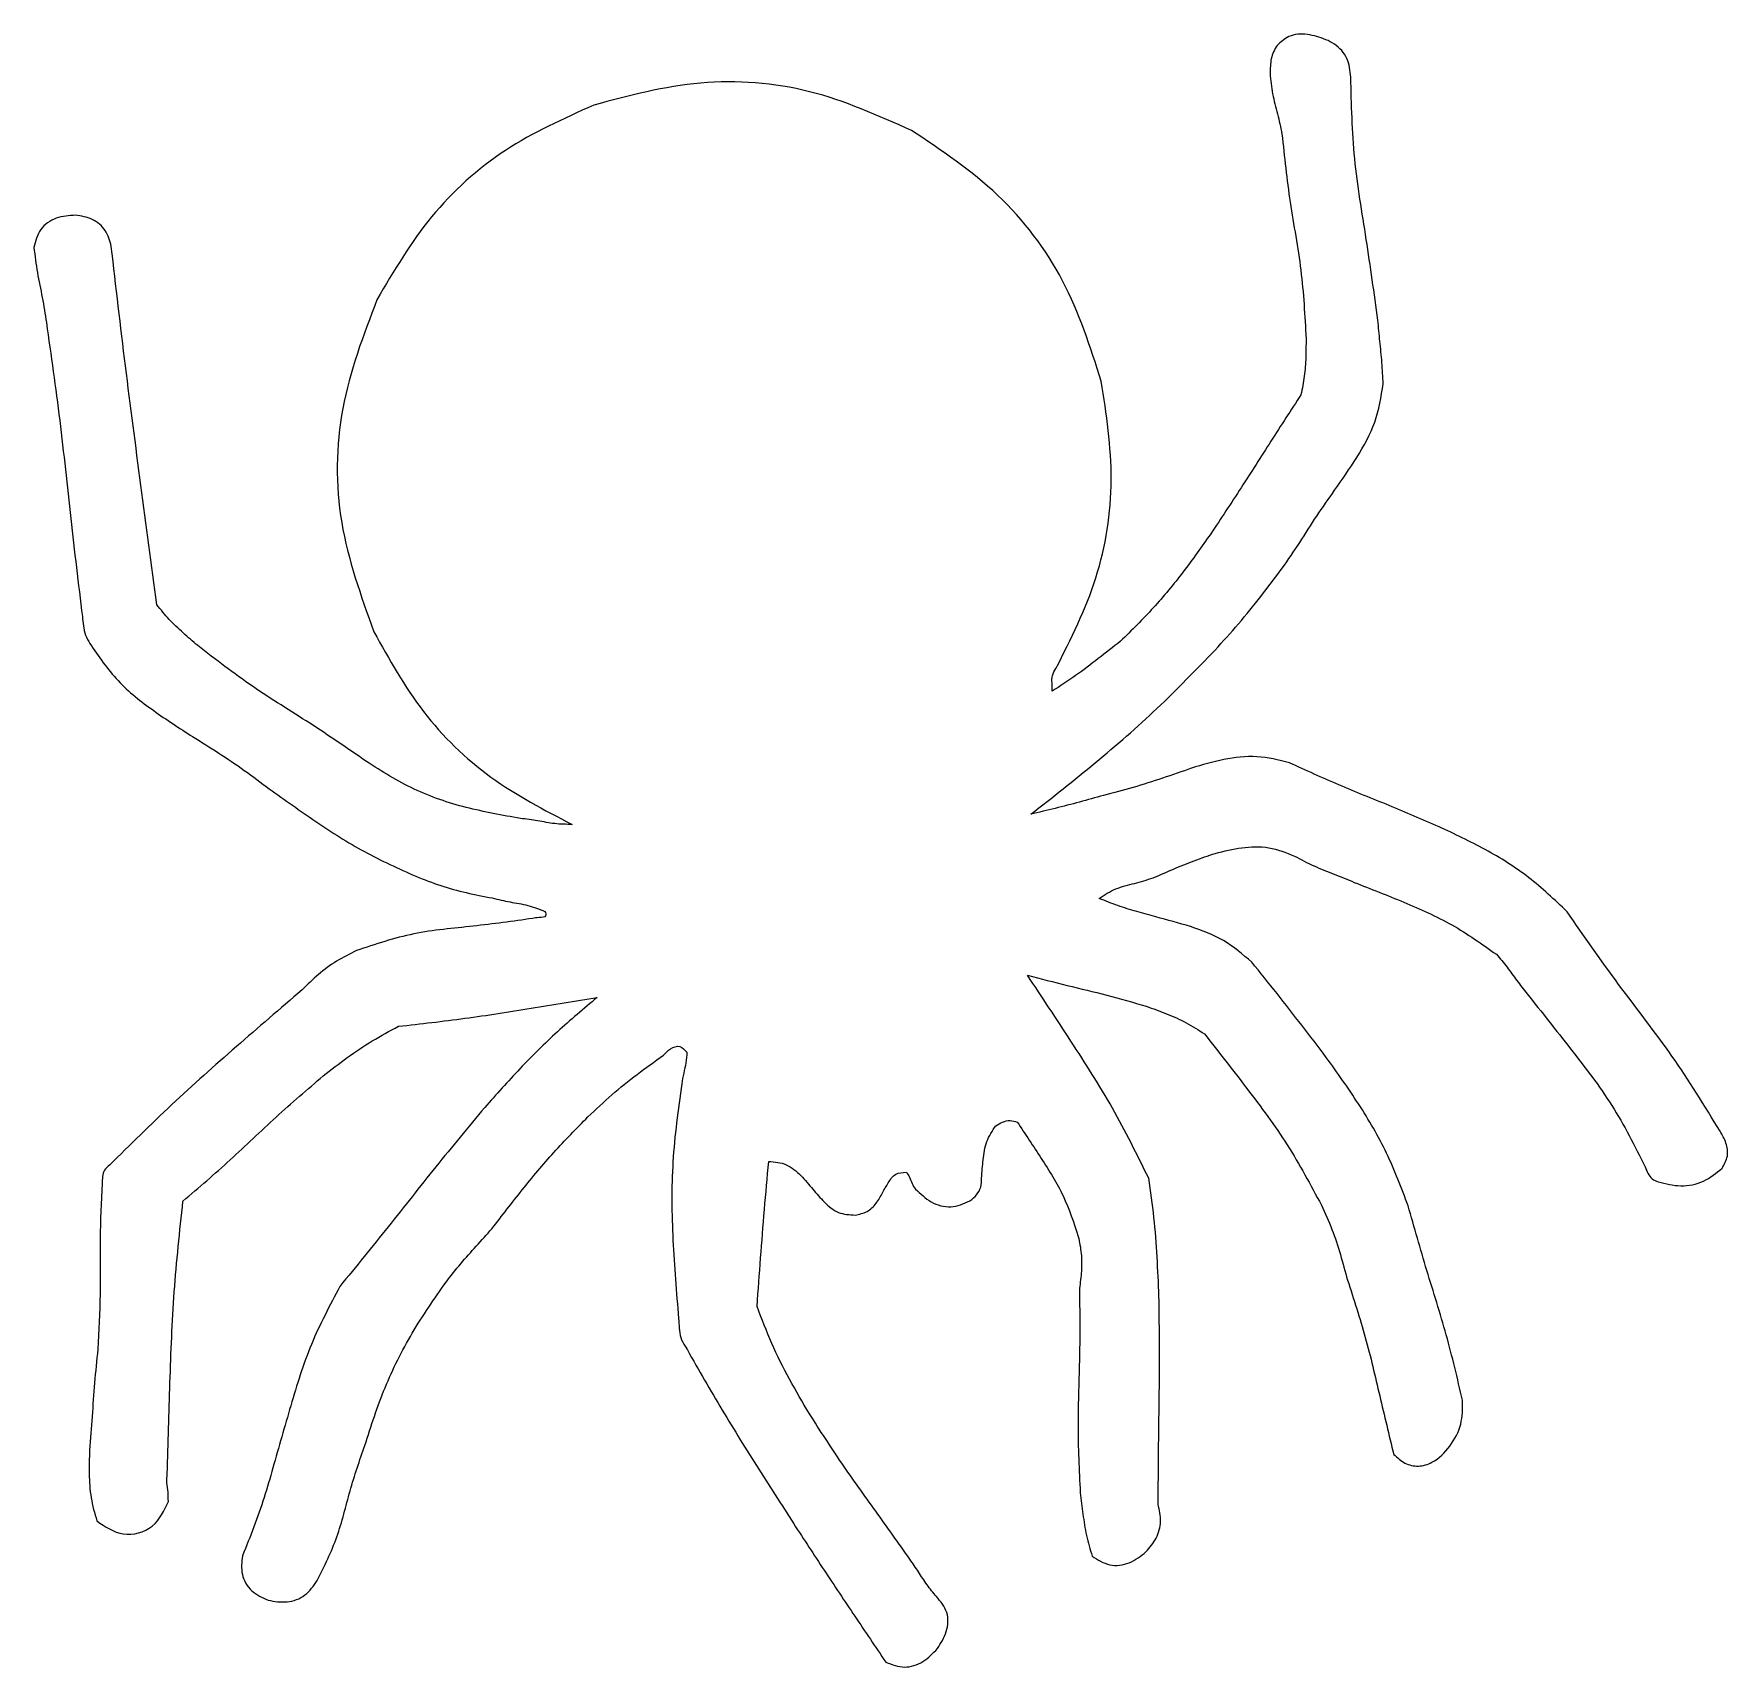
# Model space of a CAD drawing. Extents: x 0 to 222, y 286 to 325.
# Drawn here: x 0 to 40.61, y 285.93 to 325.09 of the extents above; entities outside this region: 1.
import ezdxf

# ---------------------------------------------------------------- set-up
doc = ezdxf.new("R2010")
doc.units = 0
doc.layers.get('0').update_dxf_attribs({"linetype": 'CONTINUOUS'})

msp = doc.modelspace()

# ---------------------------------------------------------------- linework, layer by layer
at = {"color": 7}
msp.add_lwpolyline([(222.3008, 325.12), (222.3008, 325.12)], dxfattribs=at)
for points, knots in [([(30.082067, 325.019849), (29.981396, 324.956773), (29.780598, 324.830959), (29.641477, 324.488977), (29.636061, 324.256139), (29.633333, 324.138863)], [0, 0, 0, 0, 0.348685, 0.695489, 1.047436, 1.047436, 1.047436, 1.047436]), ([(30.751498, 325.025548), (30.677438, 325.041125), (30.529285, 325.072288), (30.298871, 325.09197), (30.154094, 325.04381), (30.082067, 325.019849)], [0, 0, 0, 0, 0.227619, 0.455343, 0.680804, 0.680804, 0.680804, 0.680804]), ([(31.567967, 324.046717), (31.553476, 324.202123), (31.524513, 324.512752), (31.191095, 324.877283), (30.898465, 324.975979), (30.751498, 325.025548)], [0, 0, 0, 0, 0.458391, 0.916248, 1.378204, 1.378204, 1.378204, 1.378204]), ([(29.633333, 324.138863), (29.649072, 323.974578), (29.680581, 323.645687), (29.817479, 323.169298), (29.885342, 322.846911), (29.919224, 322.685952)], [0, 0, 0, 0, 0.49401, 0.988987, 1.48253, 1.48253, 1.48253, 1.48253]), ([(21.04167, 322.76954), (20.241289, 323.127379), (18.640364, 323.84313), (15.960707, 324.054779), (14.266372, 323.603352), (13.419272, 323.377656)], [0, 0, 0, 0, 2.618213, 5.236961, 7.855293, 7.855293, 7.855293, 7.855293]), ([(32.218489, 318.222432), (32.129109, 318.868058), (31.950336, 320.159405), (31.616534, 322.089783), (31.58415, 323.394641), (31.567967, 324.046717)], [0, 0, 0, 0, 1.955893, 3.912076, 5.866144, 5.866144, 5.866144, 5.866144]), ([(13.419272, 323.377656), (12.693255, 323.051288), (11.241206, 322.398543), (9.434829, 320.771532), (8.62792, 319.39945), (8.224435, 318.713358)], [0, 0, 0, 0, 2.378978, 4.758012, 7.1374, 7.1374, 7.1374, 7.1374]), ([(25.58844, 316.758348), (25.323427, 317.579953), (24.793338, 319.223359), (23.195053, 321.330865), (21.759442, 322.289997), (21.04167, 322.76954)], [0, 0, 0, 0, 2.57835, 5.157319, 7.736041, 7.736041, 7.736041, 7.736041]), ([(29.919224, 322.685952), (29.977233, 322.139298), (30.093292, 321.045588), (30.408351, 319.424031), (30.466669, 318.325116), (30.495804, 317.776098)], [0, 0, 0, 0, 1.648781, 3.298777, 4.946132, 4.946132, 4.946132, 4.946132]), ([(0.996992, 320.737315), (0.841211, 320.727428), (0.530911, 320.707733), (0.114403, 320.424064), (0.038095, 320.117721), (0, 319.964788)], [0, 0, 0, 0, 0.464972, 0.926174, 1.385942, 1.385942, 1.385942, 1.385942]), ([(1.85619, 319.990047), (1.819634, 320.124611), (1.746818, 320.392657), (1.407623, 320.674582), (1.134412, 320.716321), (0.996992, 320.737315)], [0, 0, 0, 0, 0.411014, 0.81872, 1.231314, 1.231314, 1.231314, 1.231314]), ([(0, 319.964788), (0.025331, 319.763686), (0.076048, 319.361057), (0.20676, 318.766183), (0.267876, 318.364799), (0.298427, 318.164154)], [0, 0, 0, 0, 0.607761, 1.21681, 1.825576, 1.825576, 1.825576, 1.825576]), ([(2.946993, 311.400839), (2.819996, 312.354458), (2.566004, 314.261692), (2.187639, 317.122977), (1.966673, 319.034358), (1.85619, 319.990047)], [0, 0, 0, 0, 2.886127, 5.772246, 8.658359, 8.658359, 8.658359, 8.658359]), ([(8.224435, 318.713358), (7.898144, 317.858024), (7.245445, 316.147052), (7.219387, 313.334933), (7.840255, 311.61215), (8.150634, 310.75091)], [0, 0, 0, 0, 2.732909, 5.46679, 8.199714, 8.199714, 8.199714, 8.199714]), ([(0.298427, 318.164154), (0.410905, 317.383436), (0.635875, 315.8219), (0.875934, 313.467488), (1.066256, 311.901453), (1.161415, 311.118448)], [0, 0, 0, 0, 2.36607, 4.732445, 7.098744, 7.098744, 7.098744, 7.098744]), ([(32.34436, 316.700013), (32.336414, 316.869471), (32.32051, 317.208656), (32.263759, 317.714957), (32.233578, 318.053289), (32.218489, 318.222432)], [0, 0, 0, 0, 0.508793, 1.018392, 1.527852, 1.527852, 1.527852, 1.527852]), ([(30.495804, 317.776098), (30.495206, 317.626044), (30.49401, 317.325845), (30.465201, 316.876081), (30.404828, 316.58242), (30.374731, 316.436022)], [0, 0, 0, 0, 0.450257, 0.900786, 1.348672, 1.348672, 1.348672, 1.348672]), ([(24.501658, 309.869586), (24.858579, 310.580154), (25.572415, 312.001283), (25.949043, 314.400526), (25.708642, 315.972402), (25.58844, 316.758348)], [0, 0, 0, 0, 2.376641, 4.753254, 7.129918, 7.129918, 7.129918, 7.129918]), ([(30.374731, 316.436022), (30.134315, 316.065187), (29.653471, 315.323499), (28.943283, 314.203869), (28.455001, 313.467083), (28.210877, 313.098716)], [0, 0, 0, 0, 1.325845, 2.651754, 3.977469, 3.977469, 3.977469, 3.977469]), ([(31.181887, 314.143221), (31.362162, 314.402702), (31.722437, 314.921266), (32.19494, 315.758246), (32.294613, 316.386467), (32.34436, 316.700013)], [0, 0, 0, 0, 0.949864, 1.898271, 2.843274, 2.843274, 2.843274, 2.843274]), ([(28.315638, 310.311066), (28.504683, 310.520689), (28.882775, 310.939937), (29.414792, 311.598972), (29.910918, 312.245429), (30.35085, 312.893149), (30.747617, 313.530595), (31.037124, 313.939003), (31.181887, 314.143221)], [0, 0, 0, 0, 0.846669, 1.693347, 2.540148, 3.290605, 4.041287, 4.792069, 4.792069, 4.792069, 4.792069]), ([(28.210877, 313.098716), (27.994456, 312.793354), (27.561627, 312.182646), (26.849699, 311.312114), (26.315924, 310.787165), (26.049139, 310.524793)], [0, 0, 0, 0, 1.12281, 2.245554, 3.367427, 3.367427, 3.367427, 3.367427]), ([(1.161415, 311.118448), (1.16804, 311.042736), (1.181182, 310.892549), (1.228924, 310.667961), (1.30494, 310.536751), (1.343211, 310.470691)], [0, 0, 0, 0, 0.228277, 0.452827, 0.680507, 0.680507, 0.680507, 0.680507]), ([(3.927912, 310.420427), (3.810766, 310.521606), (3.576236, 310.724169), (3.23577, 311.039928), (3.042846, 311.281042), (2.946993, 311.400839)], [0, 0, 0, 0, 0.464549, 0.930042, 1.389699, 1.389699, 1.389699, 1.389699]), ([(8.150634, 310.75091), (8.517162, 310.093024), (9.250248, 308.777201), (10.896131, 307.176326), (12.232543, 306.481342), (12.900716, 306.133867)], [0, 0, 0, 0, 2.252, 4.50418, 6.756146, 6.756146, 6.756146, 6.756146]), ([(1.343211, 310.470691), (1.553453, 310.161284), (1.974505, 309.541631), (2.865142, 308.845513), (3.491162, 308.441432), (3.804356, 308.239273)], [0, 0, 0, 0, 1.115678, 2.234377, 3.354384, 3.354384, 3.354384, 3.354384]), ([(7.971028, 307.642542), (7.522151, 307.952221), (6.62425, 308.571679), (5.223221, 309.4198), (4.359547, 310.086989), (3.927912, 310.420427)], [0, 0, 0, 0, 1.635919, 3.272372, 4.907293, 4.907293, 4.907293, 4.907293]), ([(23.898973, 306.377989), (24.416568, 306.784118), (25.451673, 307.596312), (26.941761, 308.893552), (27.857692, 309.838575), (28.315638, 310.311066)], [0, 0, 0, 0, 1.973737, 3.947156, 5.920409, 5.920409, 5.920409, 5.920409]), ([(26.049139, 310.524793), (25.871221, 310.385818), (25.515426, 310.107899), (24.978586, 309.69421), (24.59835, 309.450424), (24.408243, 309.328538)], [0, 0, 0, 0, 0.677385, 1.354612, 2.031764, 2.031764, 2.031764, 2.031764]), ([(24.408243, 309.328538), (24.408154, 309.391392), (24.407977, 309.515983), (24.397054, 309.709859), (24.466846, 309.816429), (24.501658, 309.869586)], [0, 0, 0, 0, 0.18991, 0.376446, 0.562084, 0.562084, 0.562084, 0.562084]), ([(3.804356, 308.239273), (4.014235, 308.109192), (4.433889, 307.849096), (5.048605, 307.435435), (5.442709, 307.138032), (5.639788, 306.989311)], [0, 0, 0, 0, 0.74075, 1.481135, 2.221718, 2.221718, 2.221718, 2.221718]), ([(11.663849, 306.277151), (11.22886, 306.353958), (10.359241, 306.507509), (9.092929, 306.933228), (8.344909, 307.406159), (7.971028, 307.642542)], [0, 0, 0, 0, 1.325057, 2.649022, 3.97207, 3.97207, 3.97207, 3.97207]), ([(27.75283, 307.482804), (27.520756, 307.402219), (27.056721, 307.241087), (26.356307, 307.01095), (25.879852, 306.891031), (25.64161, 306.831069)], [0, 0, 0, 0, 0.737066, 1.473769, 2.210554, 2.210554, 2.210554, 2.210554]), ([(30.099, 307.611244), (29.840093, 307.675929), (29.321531, 307.805488), (28.516575, 307.709842), (28.007529, 307.558519), (27.75283, 307.482804)], [0, 0, 0, 0, 0.794605, 1.59151, 2.38952, 2.38952, 2.38952, 2.38952]), ([(33.685198, 306.078918), (33.287089, 306.250114), (32.490837, 306.59252), (31.280511, 307.068237), (30.492821, 307.430249), (30.099, 307.611244)], [0, 0, 0, 0, 1.300041, 2.600197, 3.900198, 3.900198, 3.900198, 3.900198]), ([(5.639788, 306.989311), (6.011344, 306.724562), (6.754311, 306.195168), (7.907525, 305.451683), (8.740439, 305.076781), (9.156785, 304.88938)], [0, 0, 0, 0, 1.369155, 2.737773, 4.105657, 4.105657, 4.105657, 4.105657]), ([(25.64161, 306.831069), (25.449173, 306.776209), (25.064329, 306.666499), (24.482712, 306.517815), (24.093563, 306.4246), (23.898973, 306.377989)], [0, 0, 0, 0, 0.600289, 1.200478, 1.800765, 1.800765, 1.800765, 1.800765]), ([(12.900716, 306.133867), (12.762338, 306.135147), (12.4847, 306.137715), (12.077284, 306.227859), (11.801617, 306.260726), (11.663849, 306.277151)], [0, 0, 0, 0, 0.413986, 0.830604, 1.246826, 1.246826, 1.246826, 1.246826]), ([(36.753518, 304.041979), (36.45474, 304.326199), (35.857091, 304.894726), (34.801759, 305.550569), (34.057495, 305.90275), (33.685198, 306.078918)], [0, 0, 0, 0, 1.234315, 2.469013, 3.704809, 3.704809, 3.704809, 3.704809]), ([(26.828891, 304.85176), (26.991869, 304.922932), (27.318133, 305.065411), (27.812158, 305.268403), (28.353881, 305.458217), (28.949597, 305.592251), (29.611707, 305.618173), (30.016753, 305.456891), (30.219227, 305.37627)], [0, 0, 0, 0, 0.533492, 1.067995, 1.602427, 2.25246, 2.89992, 3.547067, 3.547067, 3.547067, 3.547067]), ([(30.219227, 305.37627), (30.37249, 305.294012), (30.679559, 305.129205), (31.170154, 304.947439), (31.491457, 304.81239), (31.652069, 304.744882)], [0, 0, 0, 0, 0.521176, 1.044197, 1.566956, 1.566956, 1.566956, 1.566956]), ([(9.156785, 304.88938), (9.354574, 304.812739), (9.750156, 304.659457), (10.364782, 304.491156), (10.781145, 304.410523), (10.989338, 304.370204)], [0, 0, 0, 0, 0.636038, 1.272083, 1.908198, 1.908198, 1.908198, 1.908198]), ([(25.536285, 304.357645), (25.665786, 304.442806), (25.926271, 304.614105), (26.385113, 304.713912), (26.681071, 304.805843), (26.828891, 304.85176)], [0, 0, 0, 0, 0.460882, 0.927046, 1.392214, 1.392214, 1.392214, 1.392214]), ([(31.652069, 304.744882), (32.048359, 304.589101), (32.840744, 304.277615), (34.015322, 303.761327), (34.710907, 303.266669), (35.058491, 303.019488)], [0, 0, 0, 0, 1.278379, 2.556129, 3.832349, 3.832349, 3.832349, 3.832349]), ([(10.989338, 304.370204), (11.130282, 304.335862), (11.412521, 304.267094), (11.845565, 304.209164), (12.115512, 304.101646), (12.249799, 304.04816)], [0, 0, 0, 0, 0.435268, 0.871623, 1.303561, 1.303561, 1.303561, 1.303561]), ([(26.896878, 303.917181), (26.743342, 303.9587), (26.436352, 304.041717), (25.980326, 304.182993), (25.684313, 304.299422), (25.536285, 304.357645)], [0, 0, 0, 0, 0.477174, 0.95409, 1.431141, 1.431141, 1.431141, 1.431141]), ([(11.954764, 303.879109), (11.481219, 303.812793), (10.533808, 303.680117), (9.095983, 303.566896), (8.186187, 303.260516), (7.732014, 303.10757)], [0, 0, 0, 0, 1.435573, 2.87212, 4.304092, 4.304092, 4.304092, 4.304092]), ([(12.249799, 304.04816), (12.264494, 304.008006), (12.301719, 303.906286), (12.098709, 303.90735), (12.002251, 303.888425), (11.954764, 303.879109)], [0, 0, 0, 0, 0.106104, 0.268792, 0.426548, 0.426548, 0.426548, 0.426548]), ([(29.195607, 302.831754), (28.977368, 303.018414), (28.540085, 303.392425), (27.72575, 303.697325), (27.173312, 303.843858), (26.896878, 303.917181)], [0, 0, 0, 0, 0.855146, 1.713456, 2.573101, 2.573101, 2.573101, 2.573101]), ([(40.419867, 298.779636), (40.047501, 299.387976), (39.30241, 300.605245), (37.971127, 302.282994), (37.159324, 303.455742), (36.753518, 304.041979)], [0, 0, 0, 0, 2.137734, 4.277537, 6.41634, 6.41634, 6.41634, 6.41634]), ([(7.732014, 303.10757), (7.570452, 303.028179), (7.247573, 302.869518), (6.813483, 302.544805), (6.556872, 302.293332), (6.428458, 302.167488)], [0, 0, 0, 0, 0.539133, 1.077448, 1.616683, 1.616683, 1.616683, 1.616683]), ([(35.058491, 303.019488), (35.145949, 302.91974), (35.321608, 302.719397), (35.545426, 302.387582), (35.712483, 302.179134), (35.795938, 302.075003)], [0, 0, 0, 0, 0.397579, 0.798536, 1.19878, 1.19878, 1.19878, 1.19878]), ([(30.979533, 300.5501), (30.784506, 300.806085), (30.394409, 301.31811), (29.803129, 302.081412), (29.39809, 302.58167), (29.195607, 302.831754)], [0, 0, 0, 0, 0.965447, 1.931102, 2.896413, 2.896413, 2.896413, 2.896413]), ([(6.428458, 302.167488), (5.902371, 301.715401), (4.850234, 300.811261), (3.293827, 299.429031), (2.306794, 298.453942), (1.813292, 297.966412)], [0, 0, 0, 0, 2.081038, 4.161928, 6.242696, 6.242696, 6.242696, 6.242696]), ([(26.724243, 297.651706), (26.444576, 298.216975), (25.885135, 299.34773), (24.864329, 300.942445), (24.167453, 301.992985), (23.818991, 302.51829)], [0, 0, 0, 0, 1.890563, 3.781852, 5.673395, 5.673395, 5.673395, 5.673395]), ([(23.818991, 302.51829), (24.13529, 302.435663), (24.767925, 302.270399), (25.723487, 302.048889), (26.351282, 301.866186), (26.665089, 301.77486)], [0, 0, 0, 0, 0.980734, 1.961579, 2.941864, 2.941864, 2.941864, 2.941864]), ([(8.7422, 301.293474), (9.273407, 301.353541), (10.335843, 301.473679), (11.91971, 301.726753), (12.974968, 301.898071), (13.502612, 301.983733)], [0, 0, 0, 0, 1.60356, 3.207188, 4.810908, 4.810908, 4.810908, 4.810908]), ([(13.502612, 301.983733), (13.181033, 301.714016), (12.537831, 301.174545), (11.64353, 300.286412), (11.085535, 299.659466), (10.806543, 299.345999)], [0, 0, 0, 0, 1.258716, 2.517602, 3.776438, 3.776438, 3.776438, 3.776438]), ([(26.665089, 301.77486), (26.827754, 301.717529), (27.153109, 301.602857), (27.626076, 301.390541), (27.916504, 301.204889), (28.061412, 301.112259)], [0, 0, 0, 0, 0.51745, 1.034982, 1.55034, 1.55034, 1.55034, 1.55034]), ([(35.795938, 302.075003), (36.143221, 301.636497), (36.837701, 300.759594), (37.868078, 299.427753), (38.374845, 298.427893), (38.628038, 297.92834)], [0, 0, 0, 0, 1.679241, 3.358068, 5.034365, 5.034365, 5.034365, 5.034365]), ([(6.937192, 300.105403), (7.126687, 300.253569), (7.505696, 300.549915), (8.10507, 300.954006), (8.529843, 301.180328), (8.7422, 301.293474)], [0, 0, 0, 0, 0.721593, 1.443258, 2.164728, 2.164728, 2.164728, 2.164728]), ([(28.061412, 301.112259), (28.402239, 300.676338), (29.083795, 299.804621), (30.079724, 298.471824), (30.603081, 297.495198), (30.864669, 297.007054)], [0, 0, 0, 0, 1.660721, 3.320969, 4.980068, 4.980068, 4.980068, 4.980068]), ([(13.280277, 299.121774), (13.470061, 299.299833), (13.849583, 299.655909), (14.455286, 300.149586), (14.880835, 300.449168), (15.09364, 300.598981)], [0, 0, 0, 0, 0.780572, 1.560951, 2.341554, 2.341554, 2.341554, 2.341554]), ([(15.09364, 300.598981), (15.143465, 300.657066), (15.242124, 300.772082), (15.494133, 300.852338), (15.601065, 300.733112), (15.653427, 300.67473)], [0, 0, 0, 0, 0.231093, 0.457591, 0.674924, 0.674924, 0.674924, 0.674924]), ([(15.653427, 300.67473), (15.649149, 300.589819), (15.640534, 300.418808), (15.572183, 300.170367), (15.544326, 300.00085), (15.530407, 299.916144)], [0, 0, 0, 0, 0.254275, 0.512109, 0.769621, 0.769621, 0.769621, 0.769621]), ([(32.944082, 296.991814), (32.782764, 297.416069), (32.460092, 298.264674), (31.77208, 299.444356), (31.243769, 300.181445), (30.979533, 300.5501)], [0, 0, 0, 0, 1.359688, 2.71968, 4.080491, 4.080491, 4.080491, 4.080491]), ([(3.57347, 297.10126), (3.95411, 297.427401), (4.715504, 298.079782), (5.794552, 299.127911), (6.556378, 299.779629), (6.937192, 300.105403)], [0, 0, 0, 0, 1.503437, 3.007325, 4.510428, 4.510428, 4.510428, 4.510428]), ([(15.530407, 299.916144), (15.444345, 299.294772), (15.272164, 298.051606), (15.298218, 296.165574), (15.402601, 294.916211), (15.454799, 294.291456)], [0, 0, 0, 0, 1.879463, 3.760202, 5.64139, 5.64139, 5.64139, 5.64139]), ([(10.806543, 299.345999), (10.414573, 298.875014), (9.630586, 297.932984), (8.498288, 296.484582), (7.72367, 295.534821), (7.336367, 295.059947)], [0, 0, 0, 0, 1.838155, 3.676537, 5.514873, 5.514873, 5.514873, 5.514873]), ([(10.980279, 296.441142), (11.220134, 296.752268), (11.699751, 297.374398), (12.452636, 298.282367), (13.004383, 298.841957), (13.280277, 299.121774)], [0, 0, 0, 0, 1.178643, 2.356828, 3.535193, 3.535193, 3.535193, 3.535193]), ([(23.061366, 298.911151), (23.113065, 298.943328), (23.217165, 299.008118), (23.400715, 299.048307), (23.516754, 299.014472), (23.572893, 298.998104)], [0, 0, 0, 0, 0.18242, 0.367315, 0.540598, 0.540598, 0.540598, 0.540598]), ([(23.572893, 298.998104), (23.7648, 298.709228), (24.148631, 298.131448), (24.710575, 297.248358), (24.92853, 296.587345), (25.037316, 296.257416)], [0, 0, 0, 0, 1.041644, 2.083387, 3.121497, 3.121497, 3.121497, 3.121497]), ([(22.717506, 297.654472), (22.728721, 297.801275), (22.751164, 298.095048), (22.810887, 298.542361), (22.978272, 298.788809), (23.061366, 298.911151)], [0, 0, 0, 0, 0.443489, 0.887487, 1.325174, 1.325174, 1.325174, 1.325174]), ([(40.470102, 297.892555), (40.523667, 297.986193), (40.630491, 298.172937), (40.580613, 298.505964), (40.473763, 298.687877), (40.419867, 298.779636)], [0, 0, 0, 0, 0.315545, 0.629298, 0.94863, 0.94863, 0.94863, 0.94863]), ([(1.813292, 297.966412), (1.768548, 297.929785), (1.681176, 297.858264), (1.642103, 297.687962), (1.639029, 297.578145), (1.637445, 297.521545)], [0, 0, 0, 0, 0.16872, 0.329459, 0.500415, 0.500415, 0.500415, 0.500415]), ([(17.337052, 294.580169), (17.364427, 294.966728), (17.419175, 295.739825), (17.511791, 296.89871), (17.580492, 297.670693), (17.614844, 298.056695)], [0, 0, 0, 0, 1.162578, 2.325093, 3.487673, 3.487673, 3.487673, 3.487673]), ([(17.614844, 298.056695), (17.761283, 298.043999), (18.05528, 298.018509), (18.394343, 297.719132), (18.580073, 297.499033), (18.673318, 297.388534)], [0, 0, 0, 0, 0.42995, 0.86318, 1.299971, 1.299971, 1.299971, 1.299971]), ([(20.343029, 297.304658), (20.387591, 297.382395), (20.476622, 297.53771), (20.636698, 297.783188), (20.824629, 297.790592), (20.916223, 297.7942)], [0, 0, 0, 0, 0.273675, 0.546782, 0.806441, 0.806441, 0.806441, 0.806441]), ([(20.916223, 297.7942), (20.944847, 297.756089), (21.005873, 297.674836), (21.041185, 297.521752), (21.104481, 297.435457), (21.135876, 297.392654)], [0, 0, 0, 0, 0.141686, 0.302071, 0.459909, 0.459909, 0.459909, 0.459909]), ([(38.628038, 297.92834), (38.646727, 297.87487), (38.683286, 297.770271), (38.782198, 297.625861), (38.887383, 297.58399), (38.941022, 297.562637)], [0, 0, 0, 0, 0.170423, 0.333379, 0.502953, 0.502953, 0.502953, 0.502953]), ([(38.941022, 297.562637), (39.119319, 297.51842), (39.477235, 297.429658), (40.042232, 297.540587), (40.32795, 297.775619), (40.470102, 297.892555)], [0, 0, 0, 0, 0.547559, 1.099183, 1.64538, 1.64538, 1.64538, 1.64538]), ([(1.637445, 297.521545), (1.615014, 297.080692), (1.570136, 296.198668), (1.60349, 294.873848), (1.556146, 293.991956), (1.532484, 293.551187)], [0, 0, 0, 0, 1.323853, 2.648661, 3.972409, 3.972409, 3.972409, 3.972409]), ([(18.673318, 297.388534), (18.762917, 297.283783), (18.941556, 297.074936), (19.267757, 296.789864), (19.549595, 296.776358), (19.6896, 296.769649)], [0, 0, 0, 0, 0.416803, 0.831005, 1.239867, 1.239867, 1.239867, 1.239867]), ([(19.6896, 296.769649), (19.787623, 296.78966), (19.982796, 296.829505), (20.203415, 297.044611), (20.296214, 297.217459), (20.343029, 297.304658)], [0, 0, 0, 0, 0.2946, 0.58658, 0.883843, 0.883843, 0.883843, 0.883843]), ([(21.135876, 297.392654), (21.252494, 297.279733), (21.485909, 297.053717), (21.987746, 296.909722), (22.289209, 297.042942), (22.438868, 297.109078)], [0, 0, 0, 0, 0.484635, 0.970018, 1.448539, 1.448539, 1.448539, 1.448539]), ([(22.438868, 297.109078), (22.494714, 297.154736), (22.604997, 297.244902), (22.714931, 297.438623), (22.716642, 297.582058), (22.717506, 297.654472)], [0, 0, 0, 0, 0.215746, 0.426051, 0.640484, 0.640484, 0.640484, 0.640484]), ([(26.971131, 294.818082), (26.957812, 295.134185), (26.931171, 295.766432), (26.859687, 296.713028), (26.769364, 297.339004), (26.724243, 297.651706)], [0, 0, 0, 0, 0.949181, 1.89849, 2.846069, 2.846069, 2.846069, 2.846069]), ([(3.19501, 290.570356), (3.21643, 291.297198), (3.259269, 292.750846), (3.341798, 294.931729), (3.496252, 296.378139), (3.57347, 297.10126)], [0, 0, 0, 0, 2.181665, 4.363221, 6.544266, 6.544266, 6.544266, 6.544266]), ([(30.864669, 297.007054), (30.95276, 296.814383), (31.128941, 296.429047), (31.322669, 295.823127), (31.43427, 295.41482), (31.490073, 295.210653)], [0, 0, 0, 0, 0.635026, 1.270036, 1.905125, 1.905125, 1.905125, 1.905125]), ([(34.24682, 292.330576), (34.123955, 292.854319), (33.87817, 293.902032), (33.383312, 295.438917), (33.090489, 296.474191), (32.944082, 296.991814)], [0, 0, 0, 0, 1.613192, 3.227086, 4.840896, 4.840896, 4.840896, 4.840896]), ([(9.879697, 295.160982), (9.995072, 295.309119), (10.225792, 295.605351), (10.604583, 296.022156), (10.85506, 296.301494), (10.980279, 296.441142)], [0, 0, 0, 0, 0.563084, 1.126013, 1.68877, 1.68877, 1.68877, 1.68877]), ([(25.037316, 296.257416), (25.064835, 296.120232), (25.119812, 295.846163), (25.117993, 295.425182), (25.083142, 295.148623), (25.065708, 295.010276)], [0, 0, 0, 0, 0.41884, 0.836766, 1.255101, 1.255101, 1.255101, 1.255101]), ([(7.336367, 295.059947), (7.09411, 294.6026), (6.609227, 293.687209), (6.15154, 292.199698), (5.870232, 291.204947), (5.729563, 290.707516)], [0, 0, 0, 0, 1.54914, 3.100643, 4.652492, 4.652492, 4.652492, 4.652492]), ([(7.933605, 291.246842), (8.083744, 291.71183), (8.383993, 292.641716), (9.041374, 293.95873), (9.600233, 294.760198), (9.879697, 295.160982)], [0, 0, 0, 0, 1.464586, 2.928892, 4.393568, 4.393568, 4.393568, 4.393568]), ([(25.065708, 295.010276), (25.070862, 294.465562), (25.081173, 293.376003), (25.003127, 291.742437), (25.056689, 290.653858), (25.08346, 290.109769)], [0, 0, 0, 0, 1.634067, 3.268531, 4.901795, 4.901795, 4.901795, 4.901795]), ([(31.490073, 295.210653), (31.639568, 294.753809), (31.938648, 293.839838), (32.257704, 292.432681), (32.485187, 291.498741), (32.598924, 291.031789)], [0, 0, 0, 0, 1.44122, 2.883331, 4.325333, 4.325333, 4.325333, 4.325333]), ([(18.589554, 292.004609), (18.428245, 292.279587), (18.105646, 292.829507), (17.672961, 293.684241), (17.449016, 294.281543), (17.337052, 294.580169)], [0, 0, 0, 0, 0.956438, 1.91275, 2.868905, 2.868905, 2.868905, 2.868905]), ([(26.950755, 289.829804), (26.954597, 290.38409), (26.962282, 291.49265), (26.991167, 293.155352), (26.97781, 294.263859), (26.971131, 294.818082)], [0, 0, 0, 0, 1.662905, 3.325781, 4.988478, 4.988478, 4.988478, 4.988478]), ([(15.454799, 294.291456), (15.460478, 294.21397), (15.47175, 294.060177), (15.490055, 293.824009), (15.572025, 293.690952), (15.613098, 293.624282)], [0, 0, 0, 0, 0.234068, 0.464576, 0.69607, 0.69607, 0.69607, 0.69607]), ([(1.532484, 293.551187), (1.504849, 293.283172), (1.449573, 292.747081), (1.396568, 291.940424), (1.355204, 291.403134), (1.334524, 291.134518)], [0, 0, 0, 0, 0.808234, 1.616652, 2.424897, 2.424897, 2.424897, 2.424897]), ([(15.613098, 293.624282), (15.888311, 293.142576), (16.43873, 292.179175), (17.315695, 290.764494), (17.915626, 289.83129), (18.215582, 289.364702)], [0, 0, 0, 0, 1.664225, 3.328411, 4.99249, 4.99249, 4.99249, 4.99249]), ([(32.598924, 291.031789), (32.68232, 290.954114), (32.84779, 290.799993), (33.193369, 290.720839), (33.604224, 290.850296), (33.965537, 291.216231), (34.250749, 291.741574), (34.248125, 292.134893), (34.24682, 292.330576)], [0, 0, 0, 0, 0.337695, 0.670045, 1.006248, 1.585385, 2.1693, 2.747441, 2.747441, 2.747441, 2.747441]), ([(20.998914, 288.518882), (20.726813, 288.903247), (20.18262, 289.671965), (19.353331, 290.816077), (18.844118, 291.608476), (18.589554, 292.004609)], [0, 0, 0, 0, 1.412853, 2.825661, 4.237996, 4.237996, 4.237996, 4.237996]), ([(6.790859, 288.009471), (6.962466, 288.351658), (7.306389, 289.037445), (7.559406, 290.162088), (7.808936, 290.885443), (7.933605, 291.246842)], [0, 0, 0, 0, 1.143996, 2.292718, 3.439671, 3.439671, 3.439671, 3.439671]), ([(1.334524, 291.134518), (1.329017, 290.943727), (1.317998, 290.561964), (1.351466, 289.98789), (1.456466, 289.620973), (1.508723, 289.438362)], [0, 0, 0, 0, 0.572949, 1.14644, 1.714655, 1.714655, 1.714655, 1.714655]), ([(3.223119, 289.904876), (3.222721, 289.978932), (3.221923, 290.127131), (3.179072, 290.347058), (3.189688, 290.495792), (3.19501, 290.570356)], [0, 0, 0, 0, 0.22185, 0.443961, 0.667251, 0.667251, 0.667251, 0.667251]), ([(5.729563, 290.707516), (5.661457, 290.469388), (5.525265, 289.9932), (5.281422, 289.290963), (5.094052, 288.832516), (5.000357, 288.603267)], [0, 0, 0, 0, 0.742937, 1.485666, 2.228561, 2.228561, 2.228561, 2.228561]), ([(25.08346, 290.109769), (25.104796, 289.939041), (25.147516, 289.597204), (25.217632, 289.085909), (25.318091, 288.757735), (25.367968, 288.5948)], [0, 0, 0, 0, 0.516421, 1.033996, 1.544351, 1.544351, 1.544351, 1.544351]), ([(1.508723, 289.438362), (1.709358, 289.299657), (2.114291, 289.019714), (2.918332, 289.233717), (3.12222, 289.682691), (3.223119, 289.904876)], [0, 0, 0, 0, 0.707246, 1.427401, 2.132934, 2.132934, 2.132934, 2.132934]), ([(26.65936, 288.693013), (26.748754, 288.798735), (26.926977, 289.009511), (27.042566, 289.424948), (26.981371, 289.694796), (26.950755, 289.829804)], [0, 0, 0, 0, 0.412777, 0.822953, 1.233639, 1.233639, 1.233639, 1.233639]), ([(18.215582, 289.364702), (18.457723, 288.994194), (18.941998, 288.253187), (19.680178, 287.149426), (20.174907, 286.415354), (20.422277, 286.048309)], [0, 0, 0, 0, 1.327838, 2.655643, 3.98351, 3.98351, 3.98351, 3.98351]), ([(5.000357, 288.603267), (4.982876, 288.450663), (4.948039, 288.146542), (5.196262, 287.721997), (5.475465, 287.597904), (5.615601, 287.53562)], [0, 0, 0, 0, 0.452407, 0.901596, 1.354237, 1.354237, 1.354237, 1.354237]), ([(21.637018, 287.621133), (21.558952, 287.714906), (21.402157, 287.903245), (21.209068, 288.216589), (21.068921, 288.418181), (20.998914, 288.518882)], [0, 0, 0, 0, 0.365563, 0.734225, 1.1022, 1.1022, 1.1022, 1.1022]), ([(25.367968, 288.5948), (25.503064, 288.506724), (25.773265, 288.330565), (26.283221, 288.397754), (26.533563, 288.594266), (26.65936, 288.693013)], [0, 0, 0, 0, 0.471332, 0.942697, 1.418799, 1.418799, 1.418799, 1.418799]), ([(5.615601, 287.53562), (5.767429, 287.508682), (6.07022, 287.45496), (6.530763, 287.624706), (6.704142, 287.881189), (6.790859, 288.009471)], [0, 0, 0, 0, 0.458256, 0.913899, 1.369827, 1.369827, 1.369827, 1.369827]), ([(21.658495, 286.373993), (21.741754, 286.503976), (21.907581, 286.762864), (21.939546, 287.261815), (21.737592, 287.501679), (21.637018, 287.621133)], [0, 0, 0, 0, 0.461201, 0.918578, 1.372322, 1.372322, 1.372322, 1.372322]), ([(20.422277, 286.048309), (20.569145, 285.991761), (20.863145, 285.878563), (21.335331, 286.038522), (21.550436, 286.261819), (21.658495, 286.373993)], [0, 0, 0, 0, 0.460091, 0.921014, 1.3863, 1.3863, 1.3863, 1.3863])]:
    msp.add_open_spline(points, degree=3, knots=knots, dxfattribs=at)

doc.saveas('drawing.dxf')
